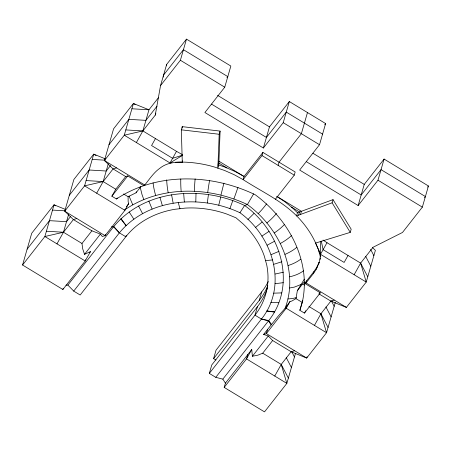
<?xml version="1.0" encoding="UTF-8"?>
<svg xmlns="http://www.w3.org/2000/svg" width="451" height="451" viewBox="0 0 451 451"><rect width="100%" height="100%" fill="white"/><g stroke="black" fill="none" stroke-linecap="round" stroke-linejoin="round"><path stroke-width="0.68" d="M267.381 288.245A88.982 72.887 16.1 0 1 257.42 306.703L211.767 364.955L209.326 373.411L215.775 377.329L261.433 319.077C288.364 285.494 272.584 236.138 239.955 212.737C201.045 194.342 148.075 198.113 119.374 232.846L73.722 291.098L80.177 295.016L125.829 236.764L126.201 235.461M215.775 377.329L222.839 379.133L268.492 320.875C297.852 284.305 280.223 230.686 244.594 205.476C202.431 185.237 144.743 189.014 113.534 226.814L67.881 285.071L65.993 285.145M335.313 302.333L326.535 332.731L306.691 358.055L291.154 351.757L272.635 340.516L268.266 335.989L263.593 334.422L277.76 316.658L285.088 308.343C299.515 270.126 278.848 227.462 247.402 204.562C209.146 186.443 160.731 185.367 124.904 209.721M320.717 241.319L320.509 254.313L319.928 259.443M195.802 201.885L196.01 193.383M220.099 131.089L219.186 134.263L217.872 168.172L218.786 164.998L220.099 131.089L182.238 126.652L181.325 129.826L182.283 162.151C174.334 161.999 166.38 163.042 159.992 168.15C153.706 172.57 149.512 179.12 144.754 185.006L143.379 185.429L127.746 175.935L125.682 176.566L115.76 189.228L111.865 196.202L116.454 198.987C157.337 171.932 212.009 173.968 255.136 194.697C288.195 218.865 311.658 260.898 302.238 302.486L302.784 300.58L299.853 310.311L304.442 313.095L320.317 292.829L304.684 283.341L314.116 271.31L317.008 266.969L319.161 262.285L316.399 269.084L313.501 273.424L306.06 282.924L304.684 283.341M182.283 162.151L182.424 160.855M207.319 202.989L208.43 194.567M285.088 308.343L289.942 301.572L291.842 301.031L295.991 298.63L297.344 290.703L304.307 279.175M136.377 142.544L142.866 130.925L155.268 115.101L160.539 85.594L166.639 64.448L186.488 39.124L230.85 66.049L224.745 87.19L204.901 112.519L263.373 148.013L283.222 122.683L289.322 101.543L325.616 123.574L319.517 144.715L299.667 170.044L358.139 205.538L377.989 180.208L384.089 159.068L428.45 185.992L422.345 207.139L402.501 232.462L373.033 247.283L360.625 263.113L354.136 274.732M163.223 77.082L163.589 75.024L183.439 49.695L227.8 76.619L226.938 77.719M166.396 65.823L166.639 64.448M218.741 205.233L220.753 196.991M318.553 264.399L320.368 257.949M140.909 186.573L136.039 192.791L128.101 196.721L128.152 201.67L128.636 203.655L124.904 210.335L105.055 235.664L102.287 236.51L100.404 234.092L91.908 230.816L81.986 243.478L82.708 248.839L84.523 254.353L90.442 251.619L85.205 260.994L62.875 289.486L22.55 265.008L31.705 233.291L54.035 204.799L65.683 209.523M68.614 214.4L63.467 232.237L56.978 243.856M62.875 289.486L63.23 288.268M108.313 163.741L103.166 181.584L96.677 193.203M85.56 259.776L85.205 260.994L44.88 236.516L54.035 204.799L55.761 205.848M105.41 234.447L105.055 235.664L64.73 211.186L73.885 179.47L93.735 154.141L105.382 158.865M125.26 209.106L124.904 210.335L84.579 185.857L93.735 154.141L96.035 155.544M155.268 115.101L155.843 113.116M160.539 85.594L180.389 60.265L186.488 39.124M218.019 164.389L218.932 161.216L244.047 176.465L243.134 179.633C262.014 191.855 283.228 201.371 298.771 218.092A100.77 82.544 16.1 0 1 314.939 241.51L320.509 254.313L366.235 282.072L346.385 307.402L330.854 301.105L318.857 293.821M217.946 166.216L218.859 163.042L226.887 167.919M263.373 148.013L269.472 126.872L289.322 101.543M175.349 162.236L184.166 162.129A100.77 82.544 16.1 0 1 214.783 167.112L224.626 170.495L234.114 174.684L243.134 179.633L261.992 155.572L262.905 152.404L295.168 171.983L294.255 175.157L275.398 199.218M215.978 360.056L213.599 358.613L216.04 350.156L261.693 291.898A88.982 72.887 16.1 0 0 268.283 281.548M278.12 165.365L279.039 162.197L301.369 133.699L307.469 112.558M295.422 353.652L286.842 383.384L264.511 411.876L224.181 387.398L225.415 383.136L251.748 349.536L252.385 356.251L257.887 355.174L262.713 353.184L272.635 340.516M257.42 306.703L254.978 315.159L209.326 373.411M213.599 358.613L259.252 300.36L261.693 291.898M247.746 354.644L246.511 358.906L224.181 387.398M297.463 212.759L296.549 215.928L332.099 202.803L333.013 199.63L297.463 212.759L292.598 208.024L284.778 201.71L276.875 196.427M298.601 215.172L299.515 211.998L291.487 207.127M300.513 214.467L301.431 211.293L276.908 196.41M267.595 329.315L266.361 333.577L263.593 334.422M286.921 305.789L286.21 308.253L266.361 333.577L306.691 358.055L307.069 356.735M306.669 280.81L306.06 282.924L346.385 307.402M313.501 273.424L314.116 271.31M316.399 269.084L317.008 266.969M323.029 240.079L326.998 242.7L320.509 254.313L315.582 243.072L350.258 232.372L351.177 229.198L333.013 199.63M358.139 205.538L364.239 184.397L384.089 159.068M299.853 310.311L302.209 302.407L295.991 298.63M229.909 208.599L232.801 200.622M253.637 193.84L247.402 204.562L244.594 205.476L239.955 212.737M155.46 138.575L151.564 145.543L172.603 158.312L182.424 155.212M125.801 129.916L142.866 130.925L176.493 151.344L170.004 162.958L124.279 135.204L133.428 103.488L148.965 109.785L158.374 97.777M251.748 349.536L246.511 358.906L286.842 383.384L281.232 364.425L262.713 353.184M289.942 301.572L286.21 308.253L326.535 332.731L320.926 313.766L308.935 306.488M304.442 313.095L305.739 310.767M274.744 376.038L281.232 364.425L291.154 351.757L294.593 350.715M348.031 255.469L344.141 262.437L323.102 249.668L321.315 241.189M314.443 325.385L320.926 313.766L330.854 301.105L334.287 300.056M136.039 192.791L136.704 191.788M126.37 206.817L128.636 203.655M27.128 249.149L49.458 220.657L66.517 221.666L70.401 216.711M69.307 195.328L89.157 169.999L106.216 171.014L110.529 165.506M109.007 144.675L128.856 119.346L145.915 120.355L157.038 106.165M22.55 265.008L44.88 236.516L63.467 232.237L73.389 219.575L76.828 218.526M111.865 196.202L127.746 175.935M84.523 254.353L100.404 234.092M89.642 252.645L90.442 251.619M262.905 152.404L244.047 176.465L235.027 171.51L225.545 167.321L218.786 164.998M324.754 124.673L325.616 123.574M297.344 290.703L304.245 281.898M252.385 356.251L268.266 335.989M427.587 187.092L428.45 185.992M424.538 197.668L425.4 196.563L381.039 169.638L361.189 194.967L306.297 161.644M116.454 198.987L117.361 197.978M247.915 219.524L253.941 213.453M255.452 227.518L262.076 222.072M261.901 236.121L269.027 231.352M182.486 155.37L170.004 162.958L171.983 162.608M267.161 245.203L274.704 241.15M301.347 284.384L294.328 287.112L289.604 287.992M271.158 254.64L279.017 251.325M273.836 264.292L281.903 261.738M116.527 167.873L113.088 168.922L103.166 181.584L84.579 185.857L64.73 211.186L73.389 219.575L91.908 230.816M319.291 293.144L320.317 292.829M296.301 297.621L292.609 298.5L287.952 298.962M275.161 274.028L283.329 272.241M275.104 283.696L283.273 282.676M265.549 260.655L272.618 259.9M111.645 226.892L113.534 226.814L119.374 232.846L125.829 236.764A88.982 72.887 16.1 0 1 174.836 209.287L185.09 208.12A88.982 72.887 16.1 0 1 226.83 214.062L235.98 217.799L243.207 224A88.982 72.887 16.1 0 1 264.348 256.23L266.75 265.075A88.982 72.887 16.1 0 1 254.978 315.159L261.433 319.077L268.492 320.875L271.068 324.883M273.672 293.173L281.728 292.896M111.995 226.487L113.832 226.492L119.374 232.846M270.888 302.311L278.724 302.756M131.906 108.776L148.965 109.785L142.866 130.925L124.279 135.204L104.429 160.528L113.088 168.922L125.682 176.566M92.207 159.428L105.173 160.195M86.107 180.569L103.166 181.584L115.76 189.228M52.508 210.081L65.474 210.854M46.408 231.228L63.467 232.237L81.986 243.478M330.854 301.105L332.218 301.183M274.462 311.771L266.789 310.987L274.298 312.115M181.325 129.826L219.186 134.263M261.433 319.077L268.734 320.514L271.463 324.399M176.493 151.344L182.48 154.676M322.566 134.144L286.272 112.113L266.423 137.442L211.53 104.119M180.389 60.265L224.745 87.19M283.222 122.683L319.517 144.715M377.989 180.208L422.345 207.139M217.562 95.358L269.472 126.872M312.926 153.244L364.239 184.397M261.992 155.572L294.255 175.157M135.159 104.536L133.428 103.488L113.584 128.817L104.429 160.528L144.754 185.006M326.998 242.7L360.625 263.113L367.762 276.79M302.627 283.967L304.431 285.066M123.58 193.975L128.101 196.721M372.503 247.56L375.39 250.356L366.235 282.072L360.625 263.113M67.881 285.071L73.722 291.098M120.778 218.927L126.06 225.568L121.082 218.673M129.149 211.959L133.817 219.113M222.839 379.133L225.415 383.136M332.099 202.803L350.258 232.372M138.553 205.989L142.539 213.571M370.621 249.426L373.862 255.644M365.626 256.269L370.812 266.214M331.57 301.324L334.168 306.302M325.926 306.928L331.113 316.873M320.926 313.766L328.063 327.443M291.549 351.363L294.469 356.955M286.227 357.581L291.419 367.526M281.232 364.425L288.364 378.101M132.735 204.743L129.065 196.106M148.858 201.084L152.094 209.027M143.796 199.483L142.048 194.674L140.171 187.154M159.919 197.329L162.349 205.549M318.434 249.95L320.357 256.602M178.252 202.617L179.966 208.7M171.577 194.77L173.156 203.175M183.664 193.451L184.358 201.952M182.238 126.652L182.283 128.045M181.144 191.292A27.956 6.32 86.7 0 1 180.772 178.996M194.387 191.218A27.956 4.516 -87.4 0 1 195.136 178.917M220.939 195.091A27.956 0.733 -76.1 0 1 223.938 183.117M237.959 187.34A27.956 1.184 -70.4 0 1 233.866 198.987M207.714 192.492A27.956 2.644 -81.7 0 1 209.597 180.299M168.172 192.712A27.956 8.033 80.7 0 1 166.673 179.848M155.663 195.458A27.956 9.634 74.5 0 1 153.058 182.835M267.804 285.697A88.982 72.887 16.1 0 1 259.252 300.36M303.45 270.825A27.956 15.379 -3.7 0 1 289.672 276.796M291.741 235.366A27.956 12.797 -26.6 0 1 280.409 243.439M284.62 224.322A27.956 11.551 -33.5 0 1 274.326 232.925M276.474 213.447A27.956 10.142 -40.1 0 1 266.862 222.974M300.687 259.218A27.956 14.725 -11.7 0 1 288.138 265.532M296.809 247.334A27.956 13.857 -19.3 0 1 285.038 254.358M266.541 203.891A27.956 8.586 -46.5 0 1 258.135 213.718"/></g></svg>
